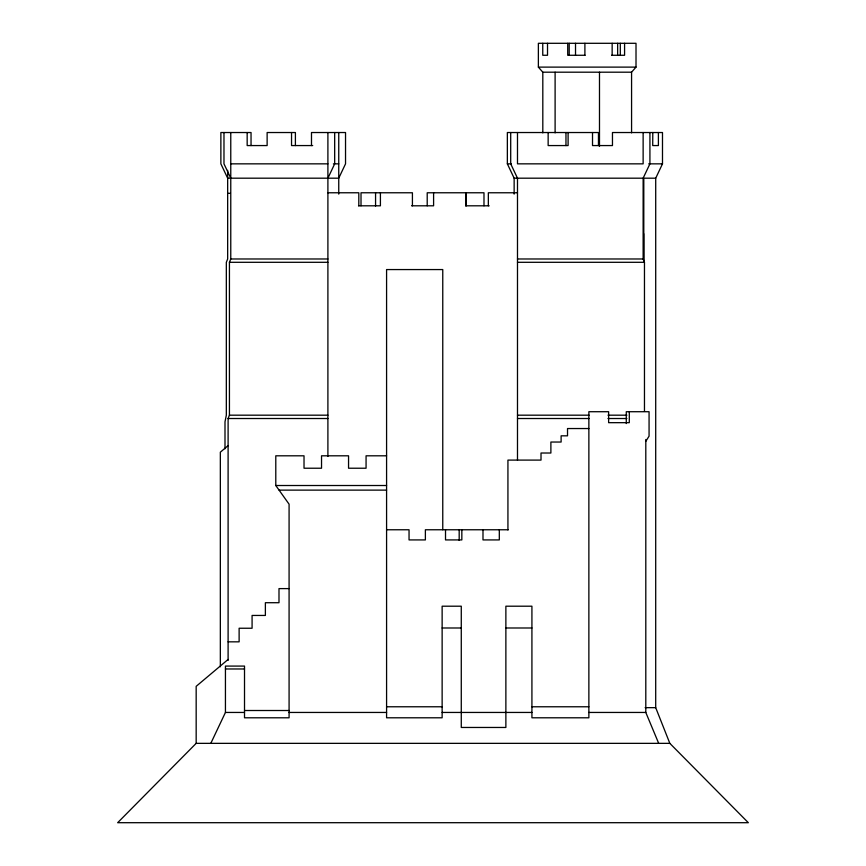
<?xml version="1.0" encoding="UTF-8"?>
<svg xmlns="http://www.w3.org/2000/svg" width="866" height="866" viewBox="0 0 866 866"><rect width="100%" height="100%" fill="white"/><g stroke="black" fill="none" stroke-linecap="round" stroke-linejoin="round"><path stroke-width="1.3" d="M228.104 660.433L228.104 418.516L229.436 415.182L229.436 262.301L230.767 258.977L230.767 132.53M327.9 178.19L334.677 163.847L334.677 132.53M210.806 743.353L225.441 712.447L225.441 666.084L244.515 666.084L244.515 717.795L289.082 717.795L289.082 504.174L275.789 485.512L275.789 455.808L304.02 455.808L304.02 468.225L321.535 468.225L321.535 455.808L348.554 455.808L348.554 468.225L366.069 468.225L366.069 455.808L386.582 455.808M644.466 411.123L644.466 262.301L643.135 258.977L643.135 178.19L649.922 163.847L649.922 132.53M228.104 659.459L196.171 686.337L196.171 743.353L117.668 822.7L748.332 822.7L669.829 743.353L655.703 707.663L655.714 178.19L662.49 163.847L662.49 132.53L612.468 132.53L612.468 145.564L592.517 145.564L592.517 132.53M645.798 441.324L649.067 436.161L649.067 411.718L626.28 411.718L626.28 423.55M631.574 132.866L631.574 72.192L636.012 67.115L636.012 43.3L538.371 43.3L538.371 67.115L542.809 72.192L542.809 132.866M228.18 445.557L220.343 452.182L220.343 666.788M585.07 55.272L567.717 55.272L567.717 43.3M611.612 55.272L624.581 55.272L624.581 43.3M538.371 67.115L636.012 67.115M542.809 72.192L631.574 72.192M312.702 145.564L291.539 145.564L291.539 132.53M230.767 163.847L327.9 163.847M333.399 163.847L338.747 163.847M598.46 145.564L598.46 132.53L507.357 132.53L507.357 163.847L511.351 163.847M648.688 163.847L662.49 163.847M230.334 178.19L227.661 178.19L220.873 163.847L220.873 132.53L251.043 132.53L251.043 145.564M507.357 163.847L514.144 178.19L643.135 178.19M655.714 178.19L643.795 178.19L643.795 261.261M327.9 192.772L358.805 192.772L358.805 205.805M517.489 192.772L488.337 192.772L488.337 205.805M227.661 193.324L230.172 193.324M358.524 205.805L380.412 205.805L380.412 192.772M411.577 205.805L433.595 205.805L433.595 192.772M489.182 205.805L465.67 205.805L465.67 192.772M230.767 258.977L327.9 258.977M517.489 258.977L643.135 258.977M229.436 262.301L327.9 262.301M517.489 262.301L644.466 262.301M229.436 415.182L327.9 415.182M517.489 415.182L589.075 415.182M607.997 415.182L626.908 415.182M228.104 418.516L327.9 418.516M517.489 418.516L589.064 418.516M607.975 418.516L626.887 418.516M588.869 428.54L567.522 428.54L567.522 435.825L561.114 435.825L561.114 442.039L550.884 442.039L550.884 453.015L541.012 453.015L541.012 460.095L507.931 460.095L507.931 529.916M275.789 485.512L386.582 485.512M279.069 490.124L386.582 490.124M386.582 529.765L409.044 529.765L409.044 539.919L425.379 539.919L425.379 529.765L508.212 529.765M289.082 588.609L278.993 588.609L278.993 602.714L265.375 602.714L265.375 615.445L252.082 615.445L252.082 628.24L239.124 628.24L239.124 641.836L228.104 641.836M442.136 627.991L461.275 627.991M505.874 627.991L531.919 627.991M225.441 668.974L244.515 668.974M386.582 706.775L442.136 706.775M531.919 706.775L588.869 706.775M645.127 707.663L655.714 707.663M244.515 710.51L289.082 710.51M225.441 712.447L244.515 712.447M289.082 712.447L386.582 712.447M442.136 712.447L531.919 712.447M588.869 712.447L645.798 712.447L645.798 439.506M196.171 743.353L669.84 743.353M645.765 712.382L658.69 743.353M658.398 132.53L658.398 145.564L652.715 145.564L652.791 132.53M643.654 233.658L643.654 260.601M643.135 132.53L643.135 163.847L517.489 163.847L517.489 132.53M629.301 411.718L629.301 422.673L608.625 422.673L608.625 411.718L588.869 411.718L588.869 717.795L531.919 717.795L531.919 606.2L505.874 606.2L505.874 727.462L461.275 727.462L461.275 606.2L442.136 606.2L442.136 717.795L386.582 717.795L386.582 269.564L442.764 269.564L442.764 529.765M620.305 43.3L620.305 55.272M617.642 43.3L617.642 55.208M612.154 43.3L612.154 55.272M599.488 72.192L599.488 146.343M584.896 43.3L584.896 55.272M575.522 43.3L575.522 55.208M569.211 43.3L569.211 55.272M568.107 132.53L568.107 145.564L548.146 145.564L548.146 132.53M565.963 132.53L565.963 145.575M555.106 72.192L555.106 132.866M547.518 43.3L547.518 55.272L542.755 55.272L542.755 43.3M517.489 460.095L517.489 178.19L510.702 163.847L510.702 132.53M514.144 178.19L514.144 194.125M499.314 529.765L499.314 539.919L482.99 539.919L482.99 529.765M483.986 205.805L483.986 192.772L427.209 192.772L427.209 205.805M466.027 192.772L466.027 206.076M461.838 529.765L461.838 539.919L445.514 539.919L445.514 529.765M459.186 529.765L459.186 540.373M412.422 205.805L412.422 192.772L361.014 192.772L361.014 205.805M375.563 192.772L375.563 206.076M338.747 132.53L338.747 194.125M327.9 132.53L327.9 456.447M311.489 145.564L311.489 132.53L345.534 132.53L345.534 163.847L338.747 178.19L230.767 178.19L223.98 163.847L223.98 132.53M295.403 145.564L295.403 132.53L267.129 132.53L267.129 145.564L247.167 145.564L247.167 132.53M227.661 170.364L227.661 258.977L226.329 262.301L226.329 415.182L224.998 421.839L224.998 448.805"/></g></svg>
